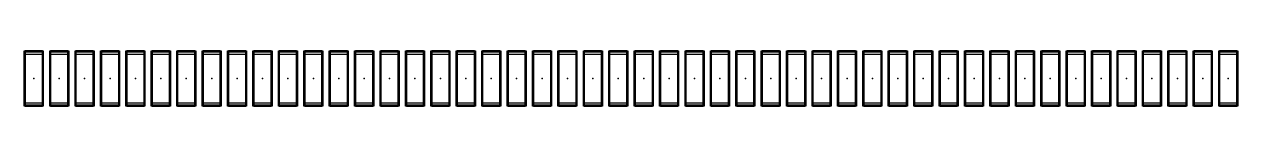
# Model space of a CAD drawing. Header units: millimetres. Extents: x -962357 to -591296, y -223672 to 59420.
# Drawn here: x -818870 to -799770, y -192871 to -191996 of the extents above; entities that cross this region are included whole.
import ezdxf

# ---------------------------------------------------------------- set-up
doc = ezdxf.new("R2010")
doc.units = ezdxf.units.MM
doc.layers.add('A11_ALU.SOLID SHEET', color=2, linetype='Continuous')

# ---------------------------------------------------------------- blocks, each defined once
blk = doc.blocks.new('*U426')
for p, q in [((-387.8, 21050), (-387.8, 21350)), ((387.5, 21350), (387.5, 21050)), ((-387.8, 20650), (-387.8, 20950)), ((387.5, 20950), (387.5, 20650)), ((-387.8, 20250), (-387.8, 20550)), ((387.5, 20550), (387.5, 20250)), ((-387.8, 19850), (-387.8, 20150)), ((387.5, 20150), (387.5, 19850)), ((-387.8, 19450), (-387.8, 19750)), ((387.5, 19750), (387.5, 19450)), ((-387.8, 19050), (-387.8, 19350)), ((387.5, 19350), (387.5, 19050)), ((-387.8, 18650), (-387.8, 18950)), ((387.5, 18950), (387.5, 18650)), ((-387.8, 18250), (-387.8, 18550)), ((387.5, 18550), (387.5, 18250)), ((-387.8, 17850), (-387.8, 18150)), ((387.5, 18150), (387.5, 17850)), ((-387.8, 17450), (-387.8, 17750)), ((387.5, 17750), (387.5, 17450)), ((-387.8, 17050), (-387.8, 17350)), ((387.5, 17350), (387.5, 17050)), ((-387.8, 16650), (-387.8, 16950)), ((387.5, 16950), (387.5, 16650)), ((-387.8, 16250), (-387.8, 16550)), ((387.5, 16550), (387.5, 16250)), ((-387.8, 15850), (-387.8, 16150)), ((387.5, 16150), (387.5, 15850)), ((-387.8, 15450), (-387.8, 15750)), ((387.5, 15750), (387.5, 15450)), ((-387.8, 15050), (-387.8, 15350)), ((387.5, 15350), (387.5, 15050)), ((-387.8, 14650), (-387.8, 14950)), ((387.5, 14950), (387.5, 14650)), ((-387.8, 14250), (-387.8, 14550)), ((387.5, 14550), (387.5, 14250)), ((-387.8, 13850), (-387.8, 14150)), ((387.5, 14150), (387.5, 13850)), ((-387.8, 13450), (-387.8, 13750)), ((387.5, 13750), (387.5, 13450)), ((-387.8, 13050), (-387.8, 13350)), ((387.5, 13350), (387.5, 13050)), ((-387.8, 12650), (-387.8, 12950)), ((387.5, 12950), (387.5, 12650)), ((-387.8, 12250), (-387.8, 12550)), ((387.5, 12550), (387.5, 12250)), ((-387.8, 11850), (-387.8, 12150)), ((387.5, 12150), (387.5, 11850)), ((-387.8, 11450), (-387.8, 11750)), ((387.5, 11750), (387.5, 11450)), ((-387.8, 11050), (-387.8, 11350)), ((387.5, 11350), (387.5, 11050)), ((-387.8, 10650), (-387.8, 10950)), ((387.5, 10950), (387.5, 10650)), ((-387.8, 10250), (-387.8, 10550)), ((387.5, 10550), (387.5, 10250)), ((-387.8, 9850), (-387.8, 10150)), ((387.5, 10150), (387.5, 9850)), ((-387.8, 9450), (-387.8, 9750)), ((387.5, 9750), (387.5, 9450)), ((-387.8, 9050), (-387.8, 9350)), ((387.5, 9350), (387.5, 9050)), ((-387.8, 8650), (-387.8, 8950)), ((387.5, 8950), (387.5, 8650)), ((-387.8, 8250), (-387.8, 8550)), ((387.5, 8550), (387.5, 8250)), ((-387.8, 7850), (-387.8, 8150)), ((387.5, 8150), (387.5, 7850)), ((-387.8, 7450), (-387.8, 7750)), ((387.5, 7750), (387.5, 7450)), ((-387.8, 7050), (-387.8, 7350)), ((387.5, 7350), (387.5, 7050)), ((-387.8, 6650), (-387.8, 6950)), ((387.5, 6950), (387.5, 6650)), ((-387.8, 6250), (-387.8, 6550)), ((387.5, 6550), (387.5, 6250)), ((-387.8, 5850), (-387.8, 6150)), ((387.5, 6150), (387.5, 5850)), ((-387.8, 5450), (-387.8, 5750)), ((387.5, 5750), (387.5, 5450)), ((-387.8, 5050), (-387.8, 5350)), ((387.5, 5350), (387.5, 5050)), ((-387.8, 4650), (-387.8, 4950)), ((387.5, 4950), (387.5, 4650)), ((-387.8, 4250), (-387.8, 4550)), ((387.5, 4550), (387.5, 4250)), ((-387.8, 3850), (-387.8, 4150)), ((387.5, 4150), (387.5, 3850)), ((-387.8, 3450), (-387.8, 3750)), ((387.5, 3750), (387.5, 3450)), ((-387.8, 3050), (-387.8, 3350)), ((387.5, 3350), (387.5, 3050)), ((-387.8, 2650), (-387.8, 2950)), ((387.5, 2950), (387.5, 2650)), ((-387.8, 2250), (-387.8, 2550)), ((387.5, 2550), (387.5, 2250))]:
    blk.add_line(p, q)
for p in [(0, 21200), (0, 20800), (0, 20400), (0, 20000), (0, 19600), (0, 19200), (0, 18800), (0, 18400), (0, 18000), (0, 17600), (0, 17200), (0, 16800), (0, 16400), (0, 16000), (0, 15600), (0, 15200), (0, 14800), (0, 14400), (0, 14000), (0, 13600), (0, 13200), (0, 12800), (0, 12400), (0, 12000), (0, 11600), (0, 11200), (0, 10800), (0, 10400), (0, 10000), (0, 9600), (0, 9200), (0, 8800), (0, 8400), (0, 8000), (0, 7600), (0, 7200), (0, 6800), (0, 6400), (0, 6000), (0, 5600), (0, 5200), (0, 4800), (0, 4400), (0, 4000), (0, 3600), (0, 3200), (0, 2800), (0, 2400)]:
    blk.add_point(p)
at = {"layer": 'A11_ALU.SOLID SHEET', "color": 0}
for points in [[(-437.5, 21350), (437.5, 21350), (437.5, 21336), (-437.5, 21336)], [(-437.5, 21064), (-423.5, 21064), (-423.5, 21336), (-437.5, 21336)], [(437.5, 21336), (423.5, 21336), (423.5, 21064), (437.5, 21064)], [(-437.5, 21064), (437.5, 21064), (437.5, 21050), (-437.5, 21050)], [(-437.5, 20950), (437.5, 20950), (437.5, 20936), (-437.5, 20936)], [(-437.5, 20664), (-423.5, 20664), (-423.5, 20936), (-437.5, 20936)], [(437.5, 20936), (423.5, 20936), (423.5, 20664), (437.5, 20664)], [(-437.5, 20664), (437.5, 20664), (437.5, 20650), (-437.5, 20650)], [(-437.5, 20550), (437.5, 20550), (437.5, 20536), (-437.5, 20536)], [(-437.5, 20264), (-423.5, 20264), (-423.5, 20536), (-437.5, 20536)], [(437.5, 20536), (423.5, 20536), (423.5, 20264), (437.5, 20264)], [(-437.5, 20264), (437.5, 20264), (437.5, 20250), (-437.5, 20250)], [(-437.5, 20150), (437.5, 20150), (437.5, 20136), (-437.5, 20136)], [(-437.5, 19864), (-423.5, 19864), (-423.5, 20136), (-437.5, 20136)], [(437.5, 20136), (423.5, 20136), (423.5, 19864), (437.5, 19864)], [(-437.5, 19864), (437.5, 19864), (437.5, 19850), (-437.5, 19850)], [(-437.5, 19750), (437.5, 19750), (437.5, 19736), (-437.5, 19736)], [(-437.5, 19464), (-423.5, 19464), (-423.5, 19736), (-437.5, 19736)], [(437.5, 19736), (423.5, 19736), (423.5, 19464), (437.5, 19464)], [(-437.5, 19464), (437.5, 19464), (437.5, 19450), (-437.5, 19450)], [(-437.5, 19350), (437.5, 19350), (437.5, 19336), (-437.5, 19336)], [(-437.5, 19064), (-423.5, 19064), (-423.5, 19336), (-437.5, 19336)], [(437.5, 19336), (423.5, 19336), (423.5, 19064), (437.5, 19064)], [(-437.5, 19064), (437.5, 19064), (437.5, 19050), (-437.5, 19050)], [(-437.5, 18950), (437.5, 18950), (437.5, 18936), (-437.5, 18936)], [(-437.5, 18664), (-423.5, 18664), (-423.5, 18936), (-437.5, 18936)], [(437.5, 18936), (423.5, 18936), (423.5, 18664), (437.5, 18664)], [(-437.5, 18664), (437.5, 18664), (437.5, 18650), (-437.5, 18650)], [(-437.5, 18550), (437.5, 18550), (437.5, 18536), (-437.5, 18536)], [(-437.5, 18264), (-423.5, 18264), (-423.5, 18536), (-437.5, 18536)], [(437.5, 18536), (423.5, 18536), (423.5, 18264), (437.5, 18264)], [(-437.5, 18264), (437.5, 18264), (437.5, 18250), (-437.5, 18250)], [(-437.5, 18150), (437.5, 18150), (437.5, 18136), (-437.5, 18136)], [(-437.5, 17864), (-423.5, 17864), (-423.5, 18136), (-437.5, 18136)], [(437.5, 18136), (423.5, 18136), (423.5, 17864), (437.5, 17864)], [(-437.5, 17864), (437.5, 17864), (437.5, 17850), (-437.5, 17850)], [(-437.5, 17750), (437.5, 17750), (437.5, 17736), (-437.5, 17736)], [(-437.5, 17464), (-423.5, 17464), (-423.5, 17736), (-437.5, 17736)], [(437.5, 17736), (423.5, 17736), (423.5, 17464), (437.5, 17464)], [(-437.5, 17464), (437.5, 17464), (437.5, 17450), (-437.5, 17450)], [(-437.5, 17350), (437.5, 17350), (437.5, 17336), (-437.5, 17336)], [(-437.5, 17064), (-423.5, 17064), (-423.5, 17336), (-437.5, 17336)], [(437.5, 17336), (423.5, 17336), (423.5, 17064), (437.5, 17064)], [(-437.5, 17064), (437.5, 17064), (437.5, 17050), (-437.5, 17050)], [(-437.5, 16950), (437.5, 16950), (437.5, 16936), (-437.5, 16936)], [(-437.5, 16664), (-423.5, 16664), (-423.5, 16936), (-437.5, 16936)], [(437.5, 16936), (423.5, 16936), (423.5, 16664), (437.5, 16664)], [(-437.5, 16664), (437.5, 16664), (437.5, 16650), (-437.5, 16650)], [(-437.5, 16550), (437.5, 16550), (437.5, 16536), (-437.5, 16536)], [(-437.5, 16264), (-423.5, 16264), (-423.5, 16536), (-437.5, 16536)], [(437.5, 16536), (423.5, 16536), (423.5, 16264), (437.5, 16264)], [(-437.5, 16264), (437.5, 16264), (437.5, 16250), (-437.5, 16250)], [(-437.5, 16150), (437.5, 16150), (437.5, 16136), (-437.5, 16136)], [(-437.5, 15864), (-423.5, 15864), (-423.5, 16136), (-437.5, 16136)], [(437.5, 16136), (423.5, 16136), (423.5, 15864), (437.5, 15864)], [(-437.5, 15864), (437.5, 15864), (437.5, 15850), (-437.5, 15850)], [(-437.5, 15750), (437.5, 15750), (437.5, 15736), (-437.5, 15736)], [(-437.5, 15464), (-423.5, 15464), (-423.5, 15736), (-437.5, 15736)], [(437.5, 15736), (423.5, 15736), (423.5, 15464), (437.5, 15464)], [(-437.5, 15464), (437.5, 15464), (437.5, 15450), (-437.5, 15450)], [(-437.5, 15350), (437.5, 15350), (437.5, 15336), (-437.5, 15336)], [(-437.5, 15064), (-423.5, 15064), (-423.5, 15336), (-437.5, 15336)], [(437.5, 15336), (423.5, 15336), (423.5, 15064), (437.5, 15064)], [(-437.5, 15064), (437.5, 15064), (437.5, 15050), (-437.5, 15050)], [(-437.5, 14950), (437.5, 14950), (437.5, 14936), (-437.5, 14936)], [(-437.5, 14664), (-423.5, 14664), (-423.5, 14936), (-437.5, 14936)], [(437.5, 14936), (423.5, 14936), (423.5, 14664), (437.5, 14664)], [(-437.5, 14664), (437.5, 14664), (437.5, 14650), (-437.5, 14650)], [(-437.5, 14550), (437.5, 14550), (437.5, 14536), (-437.5, 14536)], [(-437.5, 14264), (-423.5, 14264), (-423.5, 14536), (-437.5, 14536)], [(437.5, 14536), (423.5, 14536), (423.5, 14264), (437.5, 14264)], [(-437.5, 14264), (437.5, 14264), (437.5, 14250), (-437.5, 14250)], [(-437.5, 14150), (437.5, 14150), (437.5, 14136), (-437.5, 14136)], [(-437.5, 13864), (-423.5, 13864), (-423.5, 14136), (-437.5, 14136)], [(437.5, 14136), (423.5, 14136), (423.5, 13864), (437.5, 13864)], [(-437.5, 13864), (437.5, 13864), (437.5, 13850), (-437.5, 13850)], [(-437.5, 13750), (437.5, 13750), (437.5, 13736), (-437.5, 13736)], [(-437.5, 13464), (-423.5, 13464), (-423.5, 13736), (-437.5, 13736)], [(437.5, 13736), (423.5, 13736), (423.5, 13464), (437.5, 13464)], [(-437.5, 13464), (437.5, 13464), (437.5, 13450), (-437.5, 13450)], [(-437.5, 13350), (437.5, 13350), (437.5, 13336), (-437.5, 13336)], [(-437.5, 13064), (-423.5, 13064), (-423.5, 13336), (-437.5, 13336)], [(437.5, 13336), (423.5, 13336), (423.5, 13064), (437.5, 13064)], [(-437.5, 13064), (437.5, 13064), (437.5, 13050), (-437.5, 13050)], [(-437.5, 12950), (437.5, 12950), (437.5, 12936), (-437.5, 12936)], [(-437.5, 12664), (-423.5, 12664), (-423.5, 12936), (-437.5, 12936)], [(437.5, 12936), (423.5, 12936), (423.5, 12664), (437.5, 12664)], [(-437.5, 12664), (437.5, 12664), (437.5, 12650), (-437.5, 12650)], [(-437.5, 12550), (437.5, 12550), (437.5, 12536), (-437.5, 12536)], [(-437.5, 12264), (-423.5, 12264), (-423.5, 12536), (-437.5, 12536)], [(437.5, 12536), (423.5, 12536), (423.5, 12264), (437.5, 12264)], [(-437.5, 12264), (437.5, 12264), (437.5, 12250), (-437.5, 12250)], [(-437.5, 12150), (437.5, 12150), (437.5, 12136), (-437.5, 12136)], [(-437.5, 11864), (-423.5, 11864), (-423.5, 12136), (-437.5, 12136)], [(437.5, 12136), (423.5, 12136), (423.5, 11864), (437.5, 11864)], [(-437.5, 11864), (437.5, 11864), (437.5, 11850), (-437.5, 11850)], [(-437.5, 11750), (437.5, 11750), (437.5, 11736), (-437.5, 11736)], [(-437.5, 11464), (-423.5, 11464), (-423.5, 11736), (-437.5, 11736)], [(437.5, 11736), (423.5, 11736), (423.5, 11464), (437.5, 11464)], [(-437.5, 11464), (437.5, 11464), (437.5, 11450), (-437.5, 11450)], [(-437.5, 11350), (437.5, 11350), (437.5, 11336), (-437.5, 11336)], [(-437.5, 11064), (-423.5, 11064), (-423.5, 11336), (-437.5, 11336)], [(437.5, 11336), (423.5, 11336), (423.5, 11064), (437.5, 11064)], [(-437.5, 11064), (437.5, 11064), (437.5, 11050), (-437.5, 11050)], [(-437.5, 10950), (437.5, 10950), (437.5, 10936), (-437.5, 10936)], [(-437.5, 10664), (-423.5, 10664), (-423.5, 10936), (-437.5, 10936)], [(437.5, 10936), (423.5, 10936), (423.5, 10664), (437.5, 10664)], [(-437.5, 10664), (437.5, 10664), (437.5, 10650), (-437.5, 10650)], [(-437.5, 10550), (437.5, 10550), (437.5, 10536), (-437.5, 10536)], [(-437.5, 10264), (-423.5, 10264), (-423.5, 10536), (-437.5, 10536)], [(437.5, 10536), (423.5, 10536), (423.5, 10264), (437.5, 10264)], [(-437.5, 10264), (437.5, 10264), (437.5, 10250), (-437.5, 10250)], [(-437.5, 10150), (437.5, 10150), (437.5, 10136), (-437.5, 10136)], [(-437.5, 9864), (-423.5, 9864), (-423.5, 10136), (-437.5, 10136)], [(437.5, 10136), (423.5, 10136), (423.5, 9864), (437.5, 9864)], [(-437.5, 9864), (437.5, 9864), (437.5, 9850), (-437.5, 9850)], [(-437.5, 9750), (437.5, 9750), (437.5, 9736), (-437.5, 9736)], [(-437.5, 9464), (-423.5, 9464), (-423.5, 9736), (-437.5, 9736)], [(437.5, 9736), (423.5, 9736), (423.5, 9464), (437.5, 9464)], [(-437.5, 9464), (437.5, 9464), (437.5, 9450), (-437.5, 9450)], [(-437.5, 9350), (437.5, 9350), (437.5, 9336), (-437.5, 9336)], [(-437.5, 9064), (-423.5, 9064), (-423.5, 9336), (-437.5, 9336)], [(437.5, 9336), (423.5, 9336), (423.5, 9064), (437.5, 9064)], [(-437.5, 9064), (437.5, 9064), (437.5, 9050), (-437.5, 9050)], [(-437.5, 8950), (437.5, 8950), (437.5, 8936), (-437.5, 8936)], [(-437.5, 8664), (-423.5, 8664), (-423.5, 8936), (-437.5, 8936)], [(437.5, 8936), (423.5, 8936), (423.5, 8664), (437.5, 8664)], [(-437.5, 8664), (437.5, 8664), (437.5, 8650), (-437.5, 8650)], [(-437.5, 8550), (437.5, 8550), (437.5, 8536), (-437.5, 8536)], [(-437.5, 8264), (-423.5, 8264), (-423.5, 8536), (-437.5, 8536)], [(437.5, 8536), (423.5, 8536), (423.5, 8264), (437.5, 8264)], [(-437.5, 8264), (437.5, 8264), (437.5, 8250), (-437.5, 8250)], [(-437.5, 8150), (437.5, 8150), (437.5, 8136), (-437.5, 8136)], [(-437.5, 7864), (-423.5, 7864), (-423.5, 8136), (-437.5, 8136)], [(437.5, 8136), (423.5, 8136), (423.5, 7864), (437.5, 7864)], [(-437.5, 7864), (437.5, 7864), (437.5, 7850), (-437.5, 7850)], [(-437.5, 7750), (437.5, 7750), (437.5, 7736), (-437.5, 7736)], [(-437.5, 7464), (-423.5, 7464), (-423.5, 7736), (-437.5, 7736)], [(437.5, 7736), (423.5, 7736), (423.5, 7464), (437.5, 7464)], [(-437.5, 7464), (437.5, 7464), (437.5, 7450), (-437.5, 7450)], [(-437.5, 7350), (437.5, 7350), (437.5, 7336), (-437.5, 7336)], [(-437.5, 7064), (-423.5, 7064), (-423.5, 7336), (-437.5, 7336)], [(437.5, 7336), (423.5, 7336), (423.5, 7064), (437.5, 7064)], [(-437.5, 7064), (437.5, 7064), (437.5, 7050), (-437.5, 7050)], [(-437.5, 6950), (437.5, 6950), (437.5, 6936), (-437.5, 6936)], [(-437.5, 6664), (-423.5, 6664), (-423.5, 6936), (-437.5, 6936)], [(437.5, 6936), (423.5, 6936), (423.5, 6664), (437.5, 6664)], [(-437.5, 6664), (437.5, 6664), (437.5, 6650), (-437.5, 6650)], [(-437.5, 6550), (437.5, 6550), (437.5, 6536), (-437.5, 6536)], [(-437.5, 6264), (-423.5, 6264), (-423.5, 6536), (-437.5, 6536)], [(437.5, 6536), (423.5, 6536), (423.5, 6264), (437.5, 6264)], [(-437.5, 6264), (437.5, 6264), (437.5, 6250), (-437.5, 6250)], [(-437.5, 6150), (437.5, 6150), (437.5, 6136), (-437.5, 6136)], [(-437.5, 5864), (-423.5, 5864), (-423.5, 6136), (-437.5, 6136)], [(437.5, 6136), (423.5, 6136), (423.5, 5864), (437.5, 5864)], [(-437.5, 5864), (437.5, 5864), (437.5, 5850), (-437.5, 5850)], [(-437.5, 5750), (437.5, 5750), (437.5, 5736), (-437.5, 5736)], [(-437.5, 5464), (-423.5, 5464), (-423.5, 5736), (-437.5, 5736)], [(437.5, 5736), (423.5, 5736), (423.5, 5464), (437.5, 5464)], [(-437.5, 5464), (437.5, 5464), (437.5, 5450), (-437.5, 5450)], [(-437.5, 5350), (437.5, 5350), (437.5, 5336), (-437.5, 5336)], [(-437.5, 5064), (-423.5, 5064), (-423.5, 5336), (-437.5, 5336)], [(437.5, 5336), (423.5, 5336), (423.5, 5064), (437.5, 5064)], [(-437.5, 5064), (437.5, 5064), (437.5, 5050), (-437.5, 5050)], [(-437.5, 4950), (437.5, 4950), (437.5, 4936), (-437.5, 4936)], [(-437.5, 4664), (-423.5, 4664), (-423.5, 4936), (-437.5, 4936)], [(437.5, 4936), (423.5, 4936), (423.5, 4664), (437.5, 4664)], [(-437.5, 4664), (437.5, 4664), (437.5, 4650), (-437.5, 4650)], [(-437.5, 4550), (437.5, 4550), (437.5, 4536), (-437.5, 4536)], [(-437.5, 4264), (-423.5, 4264), (-423.5, 4536), (-437.5, 4536)], [(437.5, 4536), (423.5, 4536), (423.5, 4264), (437.5, 4264)], [(-437.5, 4264), (437.5, 4264), (437.5, 4250), (-437.5, 4250)], [(-437.5, 4150), (437.5, 4150), (437.5, 4136), (-437.5, 4136)], [(-437.5, 3864), (-423.5, 3864), (-423.5, 4136), (-437.5, 4136)], [(437.5, 4136), (423.5, 4136), (423.5, 3864), (437.5, 3864)], [(-437.5, 3864), (437.5, 3864), (437.5, 3850), (-437.5, 3850)], [(-437.5, 3750), (437.5, 3750), (437.5, 3736), (-437.5, 3736)], [(-437.5, 3464), (-423.5, 3464), (-423.5, 3736), (-437.5, 3736)], [(437.5, 3736), (423.5, 3736), (423.5, 3464), (437.5, 3464)], [(-437.5, 3464), (437.5, 3464), (437.5, 3450), (-437.5, 3450)], [(-437.5, 3350), (437.5, 3350), (437.5, 3336), (-437.5, 3336)], [(-437.5, 3064), (-423.5, 3064), (-423.5, 3336), (-437.5, 3336)], [(437.5, 3336), (423.5, 3336), (423.5, 3064), (437.5, 3064)], [(-437.5, 3064), (437.5, 3064), (437.5, 3050), (-437.5, 3050)], [(-437.5, 2950), (437.5, 2950), (437.5, 2936), (-437.5, 2936)], [(-437.5, 2664), (-423.5, 2664), (-423.5, 2936), (-437.5, 2936)], [(437.5, 2936), (423.5, 2936), (423.5, 2664), (437.5, 2664)], [(-437.5, 2664), (437.5, 2664), (437.5, 2650), (-437.5, 2650)], [(-437.5, 2550), (437.5, 2550), (437.5, 2536), (-437.5, 2536)], [(-437.5, 2264), (-423.5, 2264), (-423.5, 2536), (-437.5, 2536)], [(437.5, 2536), (423.5, 2536), (423.5, 2264), (437.5, 2264)], [(-437.5, 2264), (437.5, 2264), (437.5, 2250), (-437.5, 2250)]]:
    blk.add_lwpolyline(points, close=True, dxfattribs=at)

msp = doc.modelspace()

# ---------------------------------------------------------------- block references
at = {"rotation": 90}
msp.add_blockref('*U426', (-797519.5, -192433.3), dxfattribs=at)

doc.saveas('drawing.dxf')
